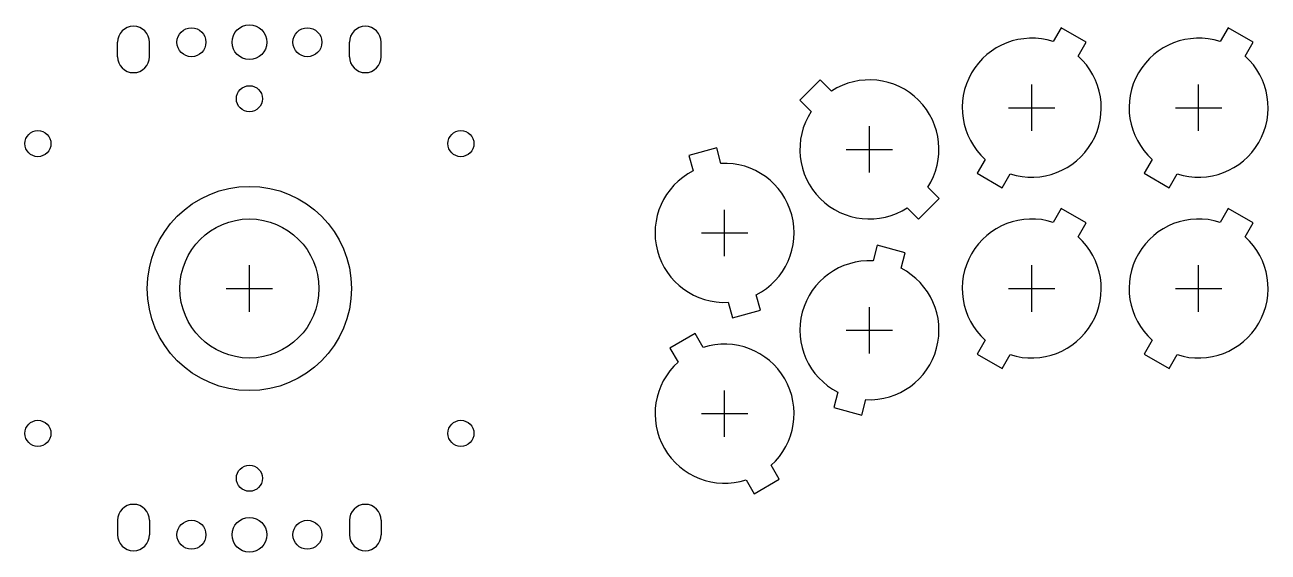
# Model space of a CAD drawing. Header units: millimetres. Extents: x -39 to 176, y -46 to 46.
import ezdxf

# ---------------------------------------------------------------- set-up
doc = ezdxf.new("R2010")
doc.units = ezdxf.units.MM
for name, color, linetype in [('BUTTONS', 1, 'Continuous'), ('GL_PLATE_HOLES', 2, 'Continuous'), ('JOYSTICK_BORE_24', 5, 'Continuous'), ('JOYSTICK_BORE_35.25', 3, 'Continuous'), ('REFERENCE', 8, 'Continuous')]:
    doc.layers.add(name, color=color, linetype=linetype)

msp = doc.modelspace()

# ---------------------------------------------------------------- linework, layer by layer
at = {"layer": 'BUTTONS'}
for points in [[(138.7, 42.61, 0.809427), (126.97, 22.29), (125.58, 19.89), (129.92, 17.39), (131.3, 19.79, 0.809427), (143.03, 40.11), (144.42, 42.51), (140.08, 45.01)], [(167.5, 42.61, 0.809427), (155.77, 22.29), (154.38, 19.89), (158.72, 17.39), (160.1, 19.79, 0.809427), (171.83, 40.11), (173.22, 42.51), (168.88, 45.01)], [(96.93, 30.53, 0.809427), (113.53, 13.93), (115.49, 11.98), (119.02, 15.51), (117.07, 17.47, 0.809427), (100.47, 34.07), (98.51, 36.02), (94.98, 32.49)], [(76.55, 20.29, 0.809427), (82.62, -2.38), (83.34, -5.05), (88.17, -3.76), (87.45, -1.09, 0.809427), (81.38, 21.58), (80.66, 24.25), (75.83, 22.96)], [(138.7, 11.41, 0.809427), (126.97, -8.91), (125.58, -11.31), (129.92, -13.81), (131.3, -11.41, 0.809427), (143.03, 8.91), (144.42, 11.31), (140.08, 13.81)], [(167.5, 11.41, 0.809427), (155.77, -8.91), (154.38, -11.31), (158.72, -13.81), (160.1, -11.41, 0.809427), (171.83, 8.91), (173.22, 11.31), (168.88, 13.81)], [(107.62, 4.78, 0.809427), (101.55, -17.89), (100.83, -20.56), (105.66, -21.85), (106.38, -19.18, 0.809427), (112.45, 3.49), (113.17, 6.16), (108.34, 7.45)], [(73.97, -12.69, 0.809427), (85.7, -33.01), (87.08, -35.41), (91.42, -32.91), (90.03, -30.51, 0.809427), (78.3, -10.19), (76.92, -7.79), (72.58, -10.29)]]:
    msp.add_lwpolyline(points, format="xyb", close=True, dxfattribs=at)
at = {"layer": 'GL_PLATE_HOLES'}
for p, q in [((-22.75, 40), (-22.75, 42.5)), ((-17.25, 40), (-17.25, 42.5)), ((17.25, 40), (17.25, 42.5)), ((22.75, 40), (22.75, 42.5)), ((-22.75, -40), (-22.75, -42.5)), ((-17.25, -40), (-17.25, -42.5)), ((17.25, -40), (17.25, -42.5)), ((22.75, -40), (22.75, -42.5))]:
    msp.add_line(p, q, dxfattribs=at)
for centre, radius in [((0, 42.5), 3), ((-10, 42.5), 2.5), ((10, 42.5), 2.5), ((0, 32.75), 2.25), ((-36.5, 25), 2.25), ((36.5, 25), 2.25), ((-36.5, -25), 2.25), ((36.5, -25), 2.25), ((0, -32.75), 2.25), ((-10, -42.5), 2.5), ((0, -42.5), 3), ((10, -42.5), 2.5)]:
    msp.add_circle(centre, radius, dxfattribs=at)
for centre, start, end in [((-20, 42.5), 0, 180), ((20, 42.5), 0, 180), ((-20, 40), 180, 360), ((20, 40), 180, 360), ((-20, -40), 0, 180), ((20, -40), 0, 180), ((-20, -42.5), -180, 0), ((20, -42.5), -180, 0)]:
    msp.add_arc(centre, 2.75, start, end, dxfattribs=at)
at = {"layer": 'JOYSTICK_BORE_24'}
msp.add_circle((0, 0), 12, dxfattribs=at)
at = {"layer": 'JOYSTICK_BORE_35.25'}
msp.add_circle((0, 0), 17.62, dxfattribs=at)
at = {"layer": 'REFERENCE'}
for p, q in [((135, 27.2), (135, 35.2)), ((163.8, 27.2), (163.8, 35.2)), ((131, 31.2), (139, 31.2)), ((159.8, 31.2), (167.8, 31.2)), ((107, 20), (107, 28)), ((103, 24), (111, 24)), ((82, 5.6), (82, 13.6)), ((78, 9.6), (86, 9.6)), ((0, -4), (0, 4)), ((135, -4), (135, 4)), ((163.8, -4), (163.8, 4)), ((-4, 0), (4, 0)), ((131, 0), (139, 0)), ((159.8, 0), (167.8, 0)), ((107, -11.2), (107, -3.2)), ((103, -7.2), (111, -7.2)), ((82, -25.6), (82, -17.6)), ((78, -21.6), (86, -21.6))]:
    msp.add_line(p, q, dxfattribs=at)

doc.saveas('drawing.dxf')
